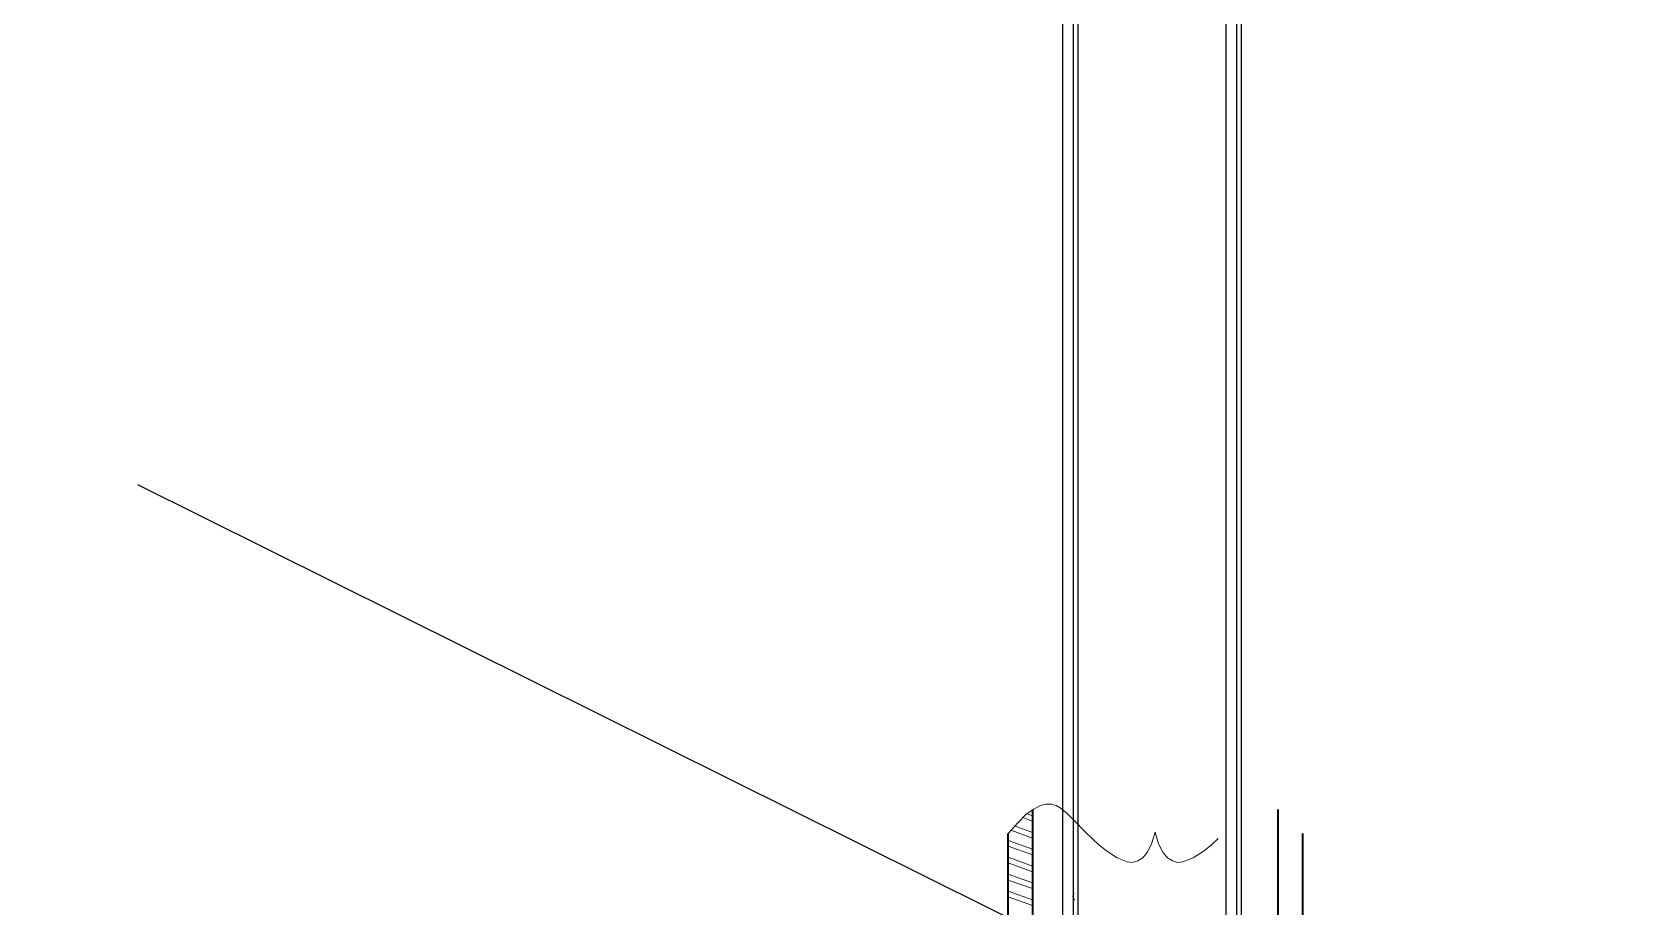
# Model space of a CAD drawing. Header units: inches. Extents: x 11 to 128, y 20 to 108.
# Drawn here: x 20.098 to 20.875, y 84.142 to 84.563 of the extents above; entities that cross this region are included whole.
import ezdxf

# ---------------------------------------------------------------- set-up
doc = ezdxf.new("R2010")
doc.units = ezdxf.units.IN
doc.header["$MEASUREMENT"] = 0
doc.linetypes.add('DASHEDX2', pattern=[1.5, 1, -0.5])
for name, color, linetype in [('1', 255, 'Continuous'), ('PDF3_Geometry', 7, 'Continuous'), ('wl 2', 3, 'Continuous')]:
    doc.layers.add(name, color=color, linetype=linetype)

msp = doc.modelspace()

# ---------------------------------------------------------------- linework, layer by layer
msp.add_open_spline([(18.80527, 84.67695), (20.02879, 84.15716), (22.00001, 83.28056), (26.13586, 81.6811), (29.86669, 80.9072), (34.92488, 80.9072), (38.64477, 80.92251), (41.12414, 80.90707)], degree=3, knots=[0, 0, 0, 0, 3.550687, 7.088547, 10.454406, 13.763203, 20.376363, 20.376363, 20.376363, 20.376363])
msp.add_open_spline([(18.80527, 84.67695), (20.02879, 84.15716), (22.00001, 83.28056), (26.13586, 81.6811), (29.86669, 80.9072), (34.92488, 80.9072), (38.64477, 80.92251), (41.12414, 80.90707)], degree=3, knots=[0, 0, 0, 0, 3.550687, 7.088547, 10.454406, 13.763203, 20.376363, 20.376363, 20.376363, 20.376363])
at = {"layer": '1', "linetype": 'ByBlock'}
for p, q in [((20.67303, 81.14277), (20.67303, 85.26631)), ((20.59428, 81.14265), (20.59428, 85.26552)), ((20.6017, 81.11182), (20.6017, 85.23469)), ((20.68045, 81.11194), (20.68045, 85.23548)), ((20.59428, 81.14265), (20.59429, 85.03748)), ((20.67303, 81.14265), (20.67304, 85.03704)), ((20.5994, 81.11975), (20.59941, 85.01458)), ((20.67815, 81.11975), (20.67816, 85.01414)), ((20.59428, 81.14265), (20.59428, 84.55741)), ((20.67303, 81.14277), (20.67303, 84.55741)), ((20.5994, 81.11975), (20.5994, 84.53451)), ((20.67815, 81.11986), (20.67815, 84.53451))]:
    msp.add_line(p, q, dxfattribs=at)
at = {"layer": '1', "linetype": 'ByBlock', "lineweight": 18}
for p, q in [((20.5994, 84.14808), (20.5994, 83.78418)), ((20.5994, 84.14808), (20.5994, 83.78418)), ((20.67815, 83.78418), (20.67815, 84.14808)), ((20.67815, 83.78418), (20.67815, 84.14808))]:
    msp.add_line(p, q, dxfattribs=at)
at = {"layer": 'PDF3_Geometry', "linetype": 'ByBlock', "lineweight": 18}
for p, q in [((20.57258, 84.18228), (20.57666, 84.18633)), ((20.57258, 84.18228), (20.57666, 84.18633)), ((20.57666, 84.18633), (20.58039, 84.1888)), ((20.57666, 84.18633), (20.58039, 84.1888)), ((20.57716, 84.18655), (20.57971, 84.18565)), ((20.57716, 84.18655), (20.57971, 84.18565)), ((20.58039, 84.1888), (20.58361, 84.1906)), ((20.58039, 84.1888), (20.58361, 84.1906)), ((20.58361, 84.1906), (20.58633, 84.19128)), ((20.58361, 84.1906), (20.58633, 84.19128)), ((20.58633, 84.19128), (20.58888, 84.19128)), ((20.58633, 84.19128), (20.58888, 84.19128)), ((20.58888, 84.19128), (20.59108, 84.1906)), ((20.58888, 84.19128), (20.59108, 84.1906)), ((20.59108, 84.1906), (20.59295, 84.18948)), ((20.59108, 84.1906), (20.59295, 84.18948)), ((20.59295, 84.18948), (20.59634, 84.18678)), ((20.59295, 84.18948), (20.59634, 84.18678)), ((20.59634, 84.18678), (20.5994, 84.18363)), ((20.59634, 84.18678), (20.5994, 84.18363)), ((20.568, 84.1771), (20.57258, 84.18228)), ((20.568, 84.1771), (20.57258, 84.18228)), ((20.56919, 84.17868), (20.57971, 84.17485)), ((20.56919, 84.17868), (20.57971, 84.17485)), ((20.57105, 84.1807), (20.57971, 84.17755)), ((20.57105, 84.1807), (20.57971, 84.17755)), ((20.57496, 84.18475), (20.57971, 84.18295)), ((20.57496, 84.18475), (20.57971, 84.18295)), ((20.5994, 84.18363), (20.60534, 84.17755)), ((20.5994, 84.18363), (20.60534, 84.17755)), ((20.60534, 84.17755), (20.60839, 84.17463)), ((20.60534, 84.17755), (20.60839, 84.17463)), ((20.63708, 84.17215), (20.63877, 84.17778)), ((20.63708, 84.17215), (20.63877, 84.17778)), ((20.63877, 84.17778), (20.64047, 84.17215)), ((20.63877, 84.17778), (20.64047, 84.17215)), ((20.568, 84.17373), (20.57971, 84.16945)), ((20.568, 84.17373), (20.57971, 84.16945)), ((20.568, 84.17103), (20.57971, 84.16675)), ((20.568, 84.17103), (20.57971, 84.16675)), ((20.60839, 84.17463), (20.61179, 84.17148)), ((20.60839, 84.17463), (20.61179, 84.17148)), ((20.61179, 84.17148), (20.61586, 84.16833)), ((20.61179, 84.17148), (20.61586, 84.16833)), ((20.63504, 84.1681), (20.63708, 84.17215)), ((20.63504, 84.1681), (20.63708, 84.17215)), ((20.64047, 84.17215), (20.64251, 84.1681)), ((20.64047, 84.17215), (20.64251, 84.1681)), ((20.66185, 84.16833), (20.66576, 84.17148)), ((20.66185, 84.16833), (20.66576, 84.17148)), ((20.66576, 84.17148), (20.66915, 84.17463)), ((20.66576, 84.17148), (20.66915, 84.17463)), ((20.568, 84.16563), (20.57971, 84.16135)), ((20.568, 84.16563), (20.57971, 84.16135)), ((20.568, 84.16293), (20.57971, 84.15865)), ((20.568, 84.16293), (20.57971, 84.15865)), ((20.61586, 84.16833), (20.62044, 84.1654)), ((20.61586, 84.16833), (20.62044, 84.1654)), ((20.62044, 84.1654), (20.62536, 84.16338)), ((20.62044, 84.1654), (20.62536, 84.16338)), ((20.62536, 84.16338), (20.62791, 84.16315)), ((20.62536, 84.16338), (20.62791, 84.16315)), ((20.62791, 84.16315), (20.63046, 84.16383)), ((20.62791, 84.16315), (20.63046, 84.16383)), ((20.63046, 84.16383), (20.63283, 84.1654)), ((20.63046, 84.16383), (20.63283, 84.1654)), ((20.63283, 84.1654), (20.63504, 84.1681)), ((20.63283, 84.1654), (20.63504, 84.1681)), ((20.64251, 84.1681), (20.64471, 84.1654)), ((20.64251, 84.1681), (20.64471, 84.1654)), ((20.64471, 84.1654), (20.64709, 84.16383)), ((20.64471, 84.1654), (20.64709, 84.16383)), ((20.64709, 84.16383), (20.64963, 84.16315)), ((20.64709, 84.16383), (20.64963, 84.16315)), ((20.64963, 84.16315), (20.65218, 84.16338)), ((20.64963, 84.16315), (20.65218, 84.16338)), ((20.65218, 84.16338), (20.6571, 84.1654)), ((20.65218, 84.16338), (20.6571, 84.1654)), ((20.6571, 84.1654), (20.66185, 84.16833)), ((20.6571, 84.1654), (20.66185, 84.16833)), ((20.568, 84.15753), (20.57971, 84.15325)), ((20.568, 84.15753), (20.57971, 84.15325)), ((20.568, 84.1546), (20.57971, 84.15055)), ((20.568, 84.1546), (20.57971, 84.15055)), ((20.568, 84.1492), (20.57971, 84.14515)), ((20.568, 84.1492), (20.57971, 84.14515)), ((20.568, 84.1465), (20.57971, 84.14245)), ((20.568, 84.1465), (20.57971, 84.14245)), ((20.59906, 84.14673), (20.59923, 84.14763)), ((20.59906, 84.14673), (20.59923, 84.14763)), ((20.59991, 84.14493), (20.59906, 84.14673)), ((20.59991, 84.14493), (20.59906, 84.14673)), ((20.59923, 84.14763), (20.59974, 84.1483)), ((20.59923, 84.14763), (20.59974, 84.1483))]:
    msp.add_line(p, q, dxfattribs=at)
at = {"layer": 'PDF3_Geometry', "linetype": 'ByBlock', "lineweight": 35}
for p, q in [((20.57971, 84.18858), (20.57971, 84.0475)), ((20.57971, 84.18858), (20.57971, 84.0475)), ((20.69784, 84.18858), (20.69784, 84.0475)), ((20.69784, 84.18858), (20.69784, 84.0475)), ((20.568, 84.0475), (20.568, 84.1771)), ((20.568, 84.0475), (20.568, 84.1771)), ((20.70972, 84.1771), (20.70972, 84.0475)), ((20.70972, 84.1771), (20.70972, 84.0475))]:
    msp.add_line(p, q, dxfattribs=at)
at = {"layer": 'wl 2', "linetype": 'DASHEDX2'}
msp.add_line((18.80527, 85.01308), (23.17582, 82.83983), dxfattribs=at)

doc.saveas('drawing.dxf')
